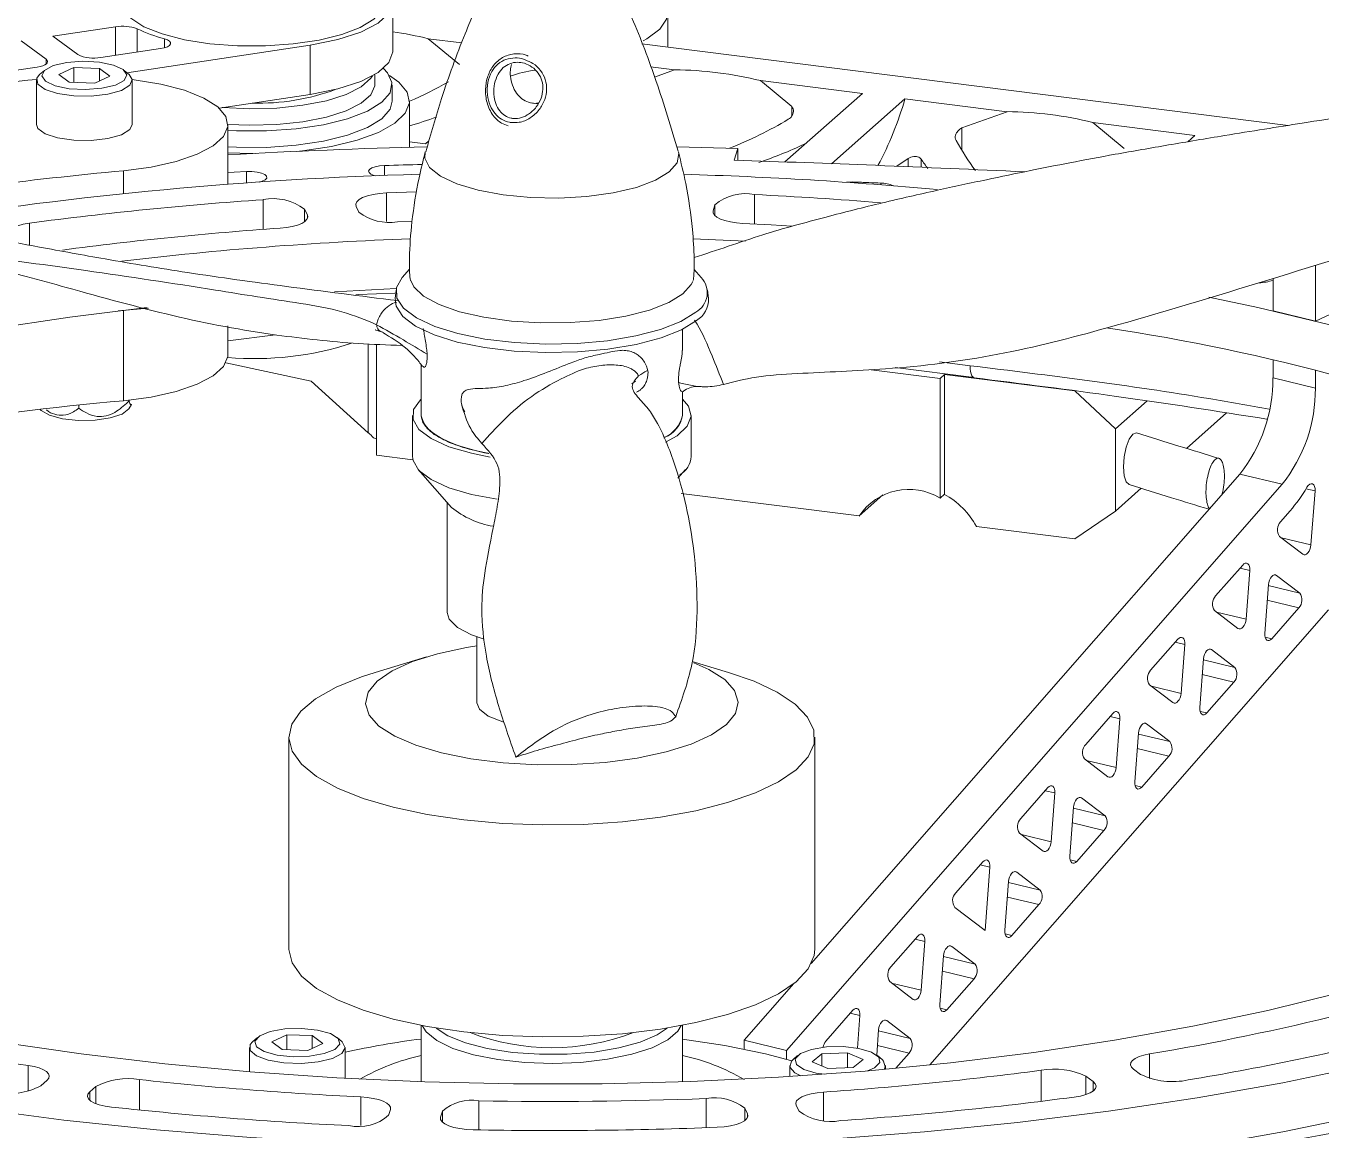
# Model space of a CAD drawing. Header units: millimetres. Extents: x 30 to 313, y 16 to 167.
# Drawn here: x 67.66 to 104.84, y 88.86 to 120.54 of the extents above; entities that cross this region are included whole.
import ezdxf

# ---------------------------------------------------------------- set-up
doc = ezdxf.new("R2010")
doc.units = ezdxf.units.MM

msp = doc.modelspace()

# ---------------------------------------------------------------- linework, layer by layer
at = {"color": 7, "linetype": 'Continuous', "lineweight": 15}
for p, q in [((78.187, 119.801), (78.187, 121.215)), ((86.086, 119.935), (86.086, 120.924)), ((68.434, 120.249), (70.234, 120.52)), ((68.235, 119.586), (67.522, 120.112)), ((69.146, 119.723), (68.434, 120.249)), ((79.208, 120.177), (80.171, 120.056)), ((79.208, 120.177), (80.104, 119.433)), ((69.808, 119.639), (71.522, 119.897)), ((75.822, 119.995), (70.556, 119.203)), ((75.822, 119.995), (75.822, 118.58)), ((85.341, 120.028), (103.892, 117.691)), ((66.721, 119.175), (67.984, 119.365)), ((85.592, 119.373), (86.281, 119.286)), ((68.188, 119.27), (68.048, 119.147)), ((69.03, 119.35), (68.599, 119.15)), ((68.599, 119.15), (68.903, 118.926)), ((69.03, 119.35), (69.766, 119.326)), ((69.03, 118.922), (69.03, 119.35)), ((70.07, 119.101), (69.638, 118.901)), ((70.07, 119.101), (69.766, 119.326)), ((69.766, 118.961), (69.766, 119.326)), ((70.62, 119.147), (70.48, 119.27)), ((77.671, 118.858), (77.671, 119.145)), ((85.705, 119.078), (86.281, 119.286)), ((67.959, 118.984), (67.959, 117.712)), ((69.638, 118.901), (68.903, 118.926)), ((70.709, 117.712), (70.709, 118.984)), ((78.171, 118.386), (78.171, 118.858)), ((88.749, 118.975), (91.678, 118.606)), ((88.749, 118.975), (89.646, 118.231)), ((75.822, 118.58), (73.205, 118.187)), ((78.671, 117.062), (78.671, 118.386)), ((89.448, 116.64), (91.678, 118.606)), ((90.782, 116.591), (92.894, 118.453)), ((92.894, 118.453), (95.823, 118.084)), ((94.529, 117.616), (95.823, 118.084)), ((73.459, 115.997), (73.459, 117.712)), ((98.29, 117.773), (101.219, 117.404)), ((98.29, 117.773), (99.187, 117.029)), ((78.671, 117.216), (79.131, 117.158)), ((79.131, 117.158), (79.229, 117.244)), ((89.997, 117.147), (90.04, 117.162)), ((101.011, 117.22), (101.219, 117.404)), ((86.353, 117.073), (88.095, 117.025)), ((87.995, 116.693), (88.095, 117.025)), ((88.095, 116.689), (88.095, 117.025)), ((92.66, 116.517), (92.984, 116.743)), ((74.44, 116.088), (74.369, 116.063)), ((77.684, 116.242), (77.651, 116.252)), ((78.007, 115.751), (78.874, 115.782)), ((75.737, 115.121), (75.657, 115.286)), ((77.218, 115.202), (77.137, 115.367)), ((87.39, 115.242), (87.44, 115.408)), ((78.321, 114.925), (78.741, 114.94)), ((88.316, 114.369), (86.818, 114.435)), ((78.67, 113.56), (78.463, 113.326)), ((87.046, 113.326), (86.841, 113.558)), ((104.677, 113.672), (104.677, 112.075)), ((103.46, 113.297), (103.46, 112.367)), ((78.291, 113.006), (76.521, 112.918)), ((78.285, 112.963), (78.257, 112.718)), ((87.252, 112.718), (87.221, 112.967)), ((104.677, 112.075), (106.283, 112.819)), ((70.307, 112.367), (71.179, 112.447)), ((70.455, 112.382), (70.307, 112.367)), ((70.455, 112.382), (71.049, 112.454)), ((70.455, 112.382), (70.455, 109.789)), ((103.46, 112.367), (104.677, 112.075)), ((73.459, 111.112), (73.459, 111.936)), ((74.827, 111.68), (73.459, 111.504)), ((86.505, 111.23), (86.505, 111.839)), ((86.505, 111.23), (86.505, 111.839)), ((86.505, 111.228), (86.505, 111.839)), ((77.718, 108.227), (77.718, 111.407)), ((73.398, 110.876), (75.843, 110.346)), ((79.005, 110.822), (79.005, 109.368)), ((79.005, 110.822), (79.005, 109.368)), ((79.005, 110.822), (79.005, 109.368)), ((103.46, 110.95), (103.46, 110.445)), ((93.9, 110.431), (91.927, 110.68)), ((92.612, 110.739), (94.88, 110.453)), ((94.024, 110.54), (93.9, 110.431)), ((94.024, 107.103), (94.024, 110.54)), ((97.766, 110.069), (94.024, 110.54)), ((103.46, 110.445), (104.677, 110.153)), ((104.677, 110.658), (104.677, 110.153)), ((75.843, 110.346), (77.485, 108.872)), ((85.052, 110.275), (85.157, 110.352)), ((93.9, 106.994), (93.9, 110.431)), ((97.766, 110.069), (97.777, 110.078)), ((98.935, 108.979), (97.766, 110.069)), ((70.623, 109.806), (70.623, 109.789)), ((86.505, 109.368), (86.505, 110.044)), ((86.505, 109.368), (86.505, 110.044)), ((86.505, 109.368), (86.505, 110.044)), ((98.935, 108.979), (99.845, 109.781)), ((69.176, 109.661), (69.176, 109.572)), ((70.612, 109.559), (70.692, 109.684)), ((78.755, 109.368), (78.755, 108.19)), ((86.755, 108.19), (86.755, 109.368)), ((100.975, 108.421), (102.127, 109.437)), ((98.935, 106.622), (98.935, 108.979)), ((77.718, 108.694), (77.638, 108.723)), ((78.765, 108.095), (77.718, 108.227)), ((78.918, 107.813), (79.877, 106.728)), ((86.375, 107.568), (86.592, 107.813)), ((102.505, 107.682), (90.203, 93.635)), ((102.505, 107.682), (103.722, 107.39)), ((91.579, 106.481), (86.468, 107.125)), ((103.722, 107.39), (89.495, 91.145)), ((93.9, 106.994), (94.024, 107.103)), ((98.935, 106.622), (99.676, 107.275)), ((104.55, 105.65), (104.667, 107.199)), ((79.755, 106.867), (79.755, 103.711)), ((91.579, 106.481), (92.263, 107.085)), ((97.766, 105.826), (98.935, 106.622)), ((103.949, 106.626), (103.677, 106.316)), ((97.766, 105.826), (94.943, 106.182)), ((103.645, 105.896), (104.317, 105.384)), ((102.589, 105.074), (101.812, 104.186)), ((102.685, 103.521), (102.791, 104.92)), ((103.222, 103.111), (103.328, 104.511)), ((103.561, 104.777), (104.232, 104.265)), ((93.608, 90.728), (105.048, 103.791)), ((101.78, 103.767), (102.452, 103.255)), ((103.423, 102.958), (104.2, 103.845)), ((80.605, 103.014), (80.605, 101.119)), ((100.724, 102.944), (99.947, 102.057)), ((100.82, 101.391), (100.926, 102.791)), ((101.696, 102.647), (102.367, 102.135)), ((79.161, 102.44), (77.683, 101.993)), ((87.827, 101.993), (86.782, 102.309)), ((101.357, 100.982), (101.463, 102.381)), ((99.916, 101.637), (100.587, 101.125)), ((101.558, 100.828), (102.335, 101.716)), ((98.859, 100.815), (98.082, 99.927)), ((98.955, 99.262), (99.061, 100.661)), ((99.831, 100.518), (100.502, 100.006)), ((75.205, 100.129), (75.205, 94.048)), ((90.305, 94.048), (90.305, 100.129)), ((99.492, 98.853), (99.598, 100.252)), ((98.051, 99.508), (98.722, 98.996)), ((99.694, 98.699), (100.471, 99.586)), ((96.995, 98.685), (96.218, 97.798)), ((97.09, 97.133), (97.196, 98.532)), ((97.966, 98.388), (98.637, 97.877)), ((97.627, 96.723), (97.733, 98.122)), ((97.829, 96.57), (98.606, 97.457)), ((96.186, 97.378), (96.857, 96.866)), ((95.13, 96.556), (94.353, 95.669)), ((95.194, 94.584), (95.331, 96.402)), ((95.762, 94.594), (95.868, 95.993)), ((96.101, 96.259), (96.773, 95.747)), ((94.321, 95.249), (95.194, 94.584)), ((95.964, 94.44), (96.741, 95.327)), ((93.265, 94.426), (92.488, 93.539)), ((93.36, 92.874), (93.466, 94.273)), ((94.236, 94.13), (94.908, 93.618)), ((93.898, 92.464), (94.003, 93.863)), ((89.699, 93.06), (88.277, 91.437)), ((92.456, 93.119), (93.127, 92.608)), ((94.099, 92.311), (94.876, 93.198)), ((91.4, 92.297), (90.623, 91.41)), ((79.005, 91.863), (79.005, 90.242)), ((86.505, 90.242), (86.505, 91.863)), ((91.531, 91.211), (91.601, 92.143)), ((92.372, 92), (93.043, 91.488)), ((74.303, 91.513), (74.163, 91.389)), ((74.713, 91.393), (75.145, 91.593)), ((75.88, 91.568), (75.145, 91.593)), ((75.145, 91.164), (75.145, 91.593)), ((75.88, 91.568), (76.184, 91.344)), ((75.88, 91.203), (75.88, 91.568)), ((76.735, 91.389), (76.595, 91.513)), ((92.084, 91.012), (92.138, 91.734)), ((74.074, 91.227), (74.074, 90.527)), ((74.713, 91.393), (75.017, 91.168)), ((75.017, 91.168), (75.753, 91.144)), ((76.184, 91.344), (75.753, 91.144)), ((76.824, 90.339), (76.824, 91.227)), ((88.277, 91.437), (89.495, 91.145)), ((88.277, 91.437), (88.277, 91.179)), ((89.495, 91.145), (89.495, 90.886)), ((89.645, 90.843), (88.886, 91.044)), ((89.813, 90.994), (89.673, 90.87)), ((90.51, 91.045), (90.227, 90.818)), ((90.227, 90.818), (90.676, 90.622)), ((90.51, 91.045), (91.243, 91.077)), ((90.51, 90.694), (90.51, 91.045)), ((91.692, 90.882), (91.243, 91.077)), ((91.243, 90.647), (91.243, 91.077)), ((91.692, 90.882), (91.409, 90.654)), ((92.246, 90.87), (92.105, 90.994)), ((92.628, 90.631), (93.011, 91.069)), ((89.584, 90.708), (89.584, 90.393)), ((91.409, 90.654), (90.676, 90.622)), ((92.334, 90.604), (92.334, 90.708)), ((98.087, 90.403), (98.293, 90.251)), ((99.454, 90.608), (99.66, 90.456)), ((68.264, 90.287), (68.087, 90.131)), ((69.667, 90.11), (69.49, 89.954)), ((78.12, 89.447), (78.07, 89.281)), ((79.613, 89.397), (79.563, 89.231)), ((88.292, 89.487), (88.373, 89.322)), ((89.773, 89.567), (89.853, 89.403))]:
    msp.add_line(p, q, dxfattribs=at)
at = {"color": 8, "linetype": 'Continuous', "lineweight": 15}
for p, q in [((70.234, 119.703), (70.234, 120.52)), ((70.852, 119.796), (70.852, 120.461)), ((71.632, 119.92), (71.632, 120.178)), ((68.235, 119.449), (68.235, 119.586)), ((89.646, 117.969), (89.646, 118.231)), ((94.529, 116.973), (94.529, 117.616)), ((89.997, 117.124), (89.997, 117.147)), ((70.455, 115.731), (70.455, 116.388)), ((77.948, 116.252), (77.948, 116.539)), ((92.984, 116.503), (92.984, 116.743)), ((93.356, 116.487), (93.356, 116.724)), ((73.99, 116.036), (73.99, 116.366)), ((91.429, 116.043), (91.429, 116.065)), ((92.197, 115.986), (92.197, 116.034)), ((78.007, 114.929), (78.007, 115.751)), ((88.578, 114.861), (88.578, 115.704)), ((74.465, 114.706), (74.465, 115.559)), ((75.657, 114.927), (75.657, 115.286)), ((87.44, 115.099), (87.44, 115.408)), ((75.737, 115.014), (75.737, 115.121)), ((87.39, 115.175), (87.39, 115.242)), ((67.759, 114.254), (67.759, 114.885)), ((77.485, 108.872), (77.485, 111.417)), ((93.887, 110.904), (94.766, 110.794)), ((104.406, 107.262), (104.667, 107.199)), ((103.7, 105.854), (104.55, 105.65)), ((102.513, 104.987), (102.791, 104.92)), ((103.497, 104.792), (103.561, 104.777)), ((103.325, 104.482), (104.232, 104.265)), ((103.294, 104.063), (104.2, 103.845)), ((101.836, 103.725), (102.685, 103.521)), ((103.23, 103.004), (103.423, 102.958)), ((100.648, 102.857), (100.926, 102.791)), ((101.633, 102.662), (101.696, 102.647)), ((101.461, 102.353), (102.367, 102.135)), ((101.429, 101.933), (102.335, 101.716)), ((99.971, 101.595), (100.82, 101.391)), ((101.365, 100.875), (101.558, 100.828)), ((98.783, 100.728), (99.061, 100.661)), ((99.768, 100.533), (99.831, 100.518)), ((99.596, 100.223), (100.502, 100.006)), ((99.564, 99.804), (100.471, 99.586)), ((98.106, 99.466), (98.955, 99.262)), ((96.918, 98.598), (97.196, 98.532)), ((99.5, 98.745), (99.694, 98.699)), ((97.903, 98.404), (97.966, 98.388)), ((97.731, 98.094), (98.637, 97.877)), ((97.699, 97.674), (98.606, 97.457)), ((96.241, 97.336), (97.09, 97.133)), ((95.054, 96.469), (95.331, 96.402)), ((97.635, 96.616), (97.829, 96.57)), ((95.866, 95.965), (96.773, 95.747)), ((96.038, 96.274), (96.101, 96.259)), ((95.834, 95.545), (96.741, 95.327)), ((95.77, 94.487), (95.964, 94.44)), ((93.189, 94.339), (93.466, 94.273)), ((94.173, 94.145), (94.236, 94.13)), ((94.001, 93.835), (94.908, 93.618)), ((93.969, 93.415), (94.876, 93.198)), ((92.511, 93.077), (93.36, 92.874)), ((93.905, 92.357), (94.099, 92.311)), ((91.324, 92.21), (91.601, 92.143)), ((92.308, 92.015), (92.372, 92)), ((92.136, 91.706), (93.043, 91.488)), ((92.105, 91.286), (93.011, 91.069)), ((99.914, 90.342), (99.914, 91.043)), ((67.724, 89.975), (67.724, 90.711)), ((96.805, 89.683), (96.805, 90.575)), ((98.087, 89.877), (98.087, 90.403)), ((69.667, 89.618), (69.667, 90.11)), ((70.914, 89.434), (70.914, 90.308)), ((98.293, 89.977), (98.293, 90.251)), ((69.49, 89.718), (69.49, 89.954)), ((77.27, 88.988), (77.27, 89.81)), ((80.663, 88.862), (80.663, 89.697)), ((87.189, 88.926), (87.189, 89.764)), ((90.554, 89.137), (90.554, 89.947)), ((79.613, 89.089), (79.613, 89.397)), ((88.292, 89.128), (88.292, 89.487)), ((88.373, 89.215), (88.373, 89.322)), ((79.563, 89.165), (79.563, 89.231))]:
    msp.add_line(p, q, dxfattribs=at)
at = {"color": 7, "linetype": 'Continuous', "lineweight": 15, "flags": 128}
for points in [[(75.822, 119.995), (76.61, 120.152), (77.271, 120.364), (77.77, 120.621), (78.081, 120.909), (78.187, 121.214), (78.083, 121.518), (77.921, 121.694)], [(85.375, 120.115), (85.48, 120.173), (85.852, 120.447), (86.052, 120.74), (86.072, 121.041), (85.912, 121.336), (85.577, 121.616)], [(77.921, 121.215), (77.866, 121.001), (77.641, 120.741), (77.254, 120.503), (76.724, 120.299), (76.073, 120.138), (75.334, 120.027), (74.54, 119.971), (73.73, 119.974), (72.939, 120.034), (72.207, 120.15), (71.566, 120.316), (71.047, 120.523), (70.674, 120.764), (70.465, 121.025), (70.421, 121.215)], [(71.632, 120.178), (71.72, 120.147), (71.781, 120.11), (71.812, 120.069), (71.812, 120.027), (71.78, 119.986), (71.718, 119.949), (71.63, 119.919), (71.522, 119.897)], [(75.822, 118.58), (76.61, 118.737), (77.271, 118.95), (77.77, 119.207), (78.081, 119.495), (78.187, 119.799), (78.187, 119.801)], [(67.984, 119.365), (68.069, 119.381), (68.143, 119.403), (68.203, 119.429), (68.247, 119.458), (68.272, 119.49), (68.279, 119.522), (68.266, 119.555), (68.235, 119.586)], [(70.451, 119.294), (70.173, 119.423), (69.768, 119.508), (69.296, 119.534), (68.831, 119.498), (68.442, 119.406), (68.189, 119.27), (68.11, 119.113), (68.218, 118.958), (68.495, 118.828), (68.901, 118.744), (69.372, 118.718), (69.838, 118.754), (70.227, 118.846), (70.48, 118.981), (70.559, 119.139), (70.451, 119.294)], [(68.048, 119.147), (67.971, 119.044), (67.998, 118.876), (68.206, 118.723), (68.566, 118.604), (69.03, 118.538), (69.535, 118.531), (70.013, 118.586), (70.399, 118.694), (70.641, 118.842), (70.707, 119.009), (70.62, 119.147)], [(70.707, 119.008), (70.761, 119.002), (71.534, 118.875), (72.212, 118.697), (72.763, 118.476), (73.165, 118.222), (73.399, 117.945), (73.456, 117.658), (73.333, 117.374), (73.035, 117.104), (72.575, 116.861), (71.973, 116.655), (71.256, 116.495), (70.455, 116.388)], [(77.608, 119.108), (77.563, 119.041), (77.285, 118.797), (76.852, 118.579), (76.284, 118.399), (75.61, 118.266), (74.864, 118.186), (74.083, 118.163), (73.307, 118.199), (73.291, 118.2)], [(77.921, 119.322), (78.036, 119.202), (78.167, 118.917), (78.112, 118.629), (77.873, 118.352), (77.46, 118.099), (76.894, 117.881), (76.2, 117.709), (75.412, 117.59), (74.565, 117.531), (73.7, 117.534), (73.459, 117.546)], [(78.091, 119.123), (78.362, 118.933), (78.606, 118.641), (78.669, 118.338), (78.547, 118.037), (78.247, 117.751), (77.779, 117.49), (77.164, 117.266), (76.427, 117.088), (75.597, 116.964), (75.417, 116.945)], [(77.671, 118.858), (77.67, 118.829), (77.563, 118.57), (77.285, 118.325), (76.852, 118.108), (76.284, 117.928), (75.61, 117.794), (74.864, 117.714), (74.083, 117.692), (73.459, 117.716)], [(78.171, 118.386), (78.112, 118.158), (77.873, 117.881), (77.46, 117.628), (76.894, 117.41), (76.2, 117.237), (75.412, 117.119), (74.565, 117.06), (73.7, 117.062), (73.459, 117.074)], [(82.158, 118.338), (82.294, 118.321), (82.358, 118.314)], [(67.959, 117.712), (67.998, 117.603), (68.206, 117.45), (68.566, 117.332), (69.03, 117.265), (69.535, 117.258), (70.013, 117.313), (70.399, 117.422), (70.641, 117.569), (70.709, 117.712)], [(74.247, 116.887), (73.798, 116.892), (73.459, 116.905)], [(86.125, 116.353), (85.729, 116.115), (85.184, 115.912), (84.517, 115.754), (83.762, 115.65), (82.956, 115.605), (82.14, 115.621), (81.355, 115.696), (80.64, 115.828), (80.031, 116.01), (79.559, 116.232), (79.247, 116.484), (79.111, 116.753), (79.121, 116.933)], [(77.948, 116.539), (77.809, 116.528), (77.685, 116.504), (77.587, 116.47), (77.521, 116.428), (77.495, 116.381), (77.509, 116.334), (77.562, 116.289), (77.651, 116.252)], [(73.459, 116.334), (73.632, 116.345), (73.99, 116.366)], [(73.99, 116.366), (74.145, 116.366), (74.293, 116.351), (74.42, 116.322), (74.514, 116.28), (74.566, 116.232), (74.57, 116.18), (74.526, 116.13), (74.44, 116.088)], [(78.007, 115.751), (77.81, 115.737), (77.626, 115.709), (77.462, 115.67), (77.325, 115.621), (77.221, 115.563), (77.153, 115.5), (77.125, 115.434), (77.137, 115.367)], [(74.956, 114.741), (75.137, 114.76), (75.305, 114.79), (75.453, 114.83), (75.575, 114.879), (75.667, 114.935), (75.726, 114.995), (75.75, 115.058), (75.737, 115.121)], [(88.24, 114.878), (88.055, 114.894), (87.882, 114.92), (87.727, 114.957), (87.597, 115.003), (87.494, 115.057), (87.424, 115.116), (87.389, 115.178), (87.39, 115.242)], [(67.759, 114.885), (67.58, 114.854), (67.423, 114.811), (67.296, 114.759), (67.202, 114.7), (67.145, 114.636), (67.129, 114.569), (67.153, 114.502), (67.217, 114.438)], [(88.24, 114.878), (89.048, 114.836), (89.642, 114.801)], [(86.887, 112.332), (86.457, 112.066), (85.875, 111.835), (85.166, 111.648), (84.358, 111.511), (83.484, 111.432), (82.581, 111.414), (81.684, 111.456), (80.832, 111.557), (80.058, 111.714), (79.394, 111.919), (78.869, 112.165), (78.502, 112.441), (78.309, 112.736), (78.299, 113.037), (78.463, 113.326)], [(86.518, 112.854), (86.11, 112.605), (85.557, 112.389), (84.88, 112.217), (84.111, 112.095), (83.283, 112.029), (82.431, 112.021), (81.594, 112.073), (80.808, 112.182), (80.106, 112.343), (79.52, 112.55), (79.076, 112.792), (78.792, 113.059), (78.696, 113.258)], [(86.8, 113.212), (86.76, 113.127), (86.518, 112.854)], [(77.129, 112.832), (77.198, 112.835), (78.249, 112.874)], [(86.911, 112.093), (86.478, 111.826), (85.893, 111.593), (85.18, 111.405), (84.367, 111.268), (83.489, 111.188), (82.58, 111.169), (81.678, 111.212), (80.821, 111.314), (80.042, 111.471), (79.375, 111.678), (78.846, 111.925), (78.477, 112.202), (78.284, 112.499), (78.257, 112.718)], [(116.028, 107.346), (114.901, 108.107), (113.616, 108.841), (112.182, 109.542), (110.604, 110.209), (108.89, 110.838), (107.049, 111.425), (105.09, 111.967), (103.022, 112.463), (101.62, 112.76)], [(71.141, 112.465), (68.921, 112.189), (66.599, 111.84), (64.355, 111.438), (62.201, 110.984), (60.147, 110.482), (58.203, 109.933), (56.379, 109.34), (54.683, 108.706), (53.124, 108.035), (51.71, 107.328), (50.446, 106.591), (49.34, 105.826), (48.397, 105.037), (47.621, 104.228), (47.017, 103.403), (46.586, 102.566), (46.332, 101.721), (46.317, 101.637)], [(70.455, 109.789), (71.256, 109.895), (71.973, 110.055), (72.575, 110.261), (73.035, 110.504), (73.333, 110.774), (73.456, 111.059), (73.459, 111.112)], [(80.985, 108.173), (80.447, 108.279), (79.799, 108.47), (79.289, 108.703), (78.941, 108.967), (78.771, 109.25), (78.787, 109.538), (78.989, 109.818), (79.005, 109.832)], [(86.505, 109.832), (86.677, 109.63), (86.754, 109.343), (86.644, 109.057), (86.352, 108.785), (86.015, 108.596)], [(70.612, 109.559), (70.608, 109.554), (70.418, 109.407), (70.081, 109.293), (69.643, 109.228), (69.164, 109.219), (68.708, 109.269), (68.336, 109.37), (68.099, 109.509), (68.071, 109.54)], [(79.005, 109.368), (79.055, 109.165), (79.272, 108.905), (79.653, 108.666), (80.178, 108.46), (80.824, 108.297), (80.936, 108.275)], [(79.005, 109.368), (79.02, 109.255), (79.181, 108.99), (79.509, 108.742), (79.989, 108.524), (80.597, 108.346), (80.917, 108.279)], [(79.005, 109.368), (79.006, 109.345), (79.108, 109.077), (79.382, 108.822), (79.813, 108.593), (80.382, 108.4), (80.946, 108.273)], [(99.542, 108.866), (99.536, 108.867), (99.435, 108.832), (99.333, 108.688), (99.247, 108.459), (99.19, 108.179), (99.17, 107.891), (99.19, 107.638), (99.247, 107.459), (99.328, 107.383)], [(81.186, 106.963), (80.447, 107.101), (79.799, 107.292), (79.289, 107.524), (78.941, 107.788), (78.771, 108.071), (78.755, 108.19)], [(104.432, 107.307), (104.47, 107.358), (104.512, 107.392), (104.554, 107.407), (104.594, 107.4), (104.628, 107.373), (104.653, 107.328), (104.666, 107.268), (104.667, 107.199)], [(104.55, 105.65), (104.54, 105.586), (104.521, 105.524), (104.494, 105.468), (104.461, 105.422), (104.425, 105.388), (104.387, 105.37), (104.35, 105.369), (104.317, 105.384)], [(102.589, 105.074), (102.626, 105.107), (102.664, 105.125), (102.701, 105.126), (102.734, 105.111), (102.761, 105.08), (102.78, 105.036), (102.79, 104.981), (102.791, 104.92)], [(103.561, 104.777), (103.528, 104.792), (103.491, 104.79), (103.453, 104.772), (103.416, 104.739), (103.383, 104.693), (103.356, 104.637), (103.337, 104.575), (103.328, 104.511)], [(80.812, 102.95), (80.452, 103.07), (80.046, 103.281), (79.811, 103.52), (79.755, 103.711)], [(102.452, 103.255), (102.485, 103.24), (102.522, 103.241), (102.56, 103.259), (102.597, 103.292), (102.629, 103.339), (102.656, 103.395), (102.675, 103.457), (102.685, 103.521)], [(100.724, 102.944), (100.761, 102.977), (100.799, 102.995), (100.836, 102.997), (100.869, 102.982), (100.896, 102.951), (100.915, 102.907), (100.926, 102.852), (100.926, 102.791)], [(103.423, 102.958), (103.386, 102.925), (103.348, 102.907), (103.312, 102.905), (103.278, 102.92), (103.251, 102.951), (103.232, 102.995), (103.222, 103.05), (103.222, 103.111)], [(80.605, 102.752), (80.307, 102.705), (79.475, 102.528), (78.754, 102.303), (78.17, 102.037), (77.741, 101.741), (77.484, 101.423), (77.405, 101.095), (77.509, 100.768), (77.792, 100.453), (78.244, 100.16), (78.849, 99.9), (79.587, 99.682), (80.434, 99.512), (81.359, 99.397), (82.332, 99.341), (83.319, 99.345), (84.287, 99.41), (85.203, 99.533), (86.035, 99.71), (86.756, 99.935), (87.34, 100.2), (87.769, 100.497), (88.026, 100.814), (88.104, 101.142), (88, 101.47), (87.718, 101.785), (87.266, 102.077), (86.837, 102.271)], [(101.696, 102.647), (101.663, 102.662), (101.626, 102.661), (101.588, 102.643), (101.551, 102.61), (101.518, 102.563), (101.491, 102.507), (101.472, 102.445), (101.463, 102.381)], [(77.683, 101.993), (77.293, 101.866), (76.561, 101.568), (75.975, 101.236), (75.547, 100.878), (75.289, 100.503), (75.205, 100.118), (75.298, 99.734), (75.566, 99.359), (76.003, 99.003), (76.598, 98.672), (77.337, 98.376), (78.203, 98.121), (79.176, 97.913), (80.233, 97.757), (81.348, 97.656), (82.497, 97.614), (83.652, 97.63), (84.786, 97.705), (85.872, 97.837), (86.885, 98.022), (87.802, 98.257), (88.6, 98.536), (89.261, 98.852), (89.769, 99.198), (90.113, 99.566), (90.285, 99.947), (90.28, 100.332), (90.099, 100.712), (89.746, 101.079), (89.229, 101.424), (88.56, 101.738), (87.827, 101.993)], [(100.82, 101.391), (100.81, 101.327), (100.791, 101.265), (100.765, 101.209), (100.732, 101.163), (100.695, 101.13), (100.657, 101.112), (100.62, 101.11), (100.587, 101.125)], [(80.605, 101.119), (80.677, 100.935), (80.932, 100.739), (81.349, 100.577), (81.357, 100.574)], [(98.859, 100.815), (98.896, 100.848), (98.934, 100.866), (98.971, 100.867), (99.004, 100.852), (99.031, 100.822), (99.051, 100.777), (99.061, 100.723), (99.061, 100.661)], [(101.558, 100.828), (101.522, 100.795), (101.483, 100.777), (101.447, 100.776), (101.414, 100.791), (101.386, 100.822), (101.367, 100.866), (101.357, 100.921), (101.357, 100.982)], [(99.831, 100.518), (99.798, 100.533), (99.761, 100.532), (99.723, 100.514), (99.686, 100.48), (99.653, 100.434), (99.626, 100.378), (99.608, 100.316), (99.598, 100.252)], [(96.977, 87.757), (98.739, 87.984), (101.281, 88.366), (103.742, 88.803), (106.11, 89.294), (108.375, 89.837), (110.527, 90.428), (112.557, 91.065), (114.455, 91.746), (116.213, 92.468), (117.824, 93.226), (119.281, 94.019), (120.576, 94.842), (121.705, 95.692), (122.662, 96.565), (123.442, 97.458), (124.044, 98.365), (124.464, 99.284)], [(98.955, 99.262), (98.945, 99.198), (98.927, 99.136), (98.9, 99.08), (98.867, 99.033), (98.83, 99), (98.792, 98.982), (98.755, 98.981), (98.722, 98.996)], [(96.995, 98.685), (97.031, 98.719), (97.069, 98.737), (97.106, 98.738), (97.139, 98.723), (97.167, 98.692), (97.186, 98.648), (97.196, 98.593), (97.196, 98.532)], [(99.694, 98.699), (99.657, 98.666), (99.619, 98.648), (99.582, 98.646), (99.549, 98.662), (99.522, 98.692), (99.502, 98.736), (99.492, 98.791), (99.492, 98.853)], [(97.966, 98.388), (97.933, 98.404), (97.896, 98.402), (97.858, 98.384), (97.821, 98.351), (97.788, 98.305), (97.762, 98.248), (97.743, 98.186), (97.733, 98.122)], [(97.09, 97.133), (97.081, 97.069), (97.062, 97.006), (97.035, 96.95), (97.002, 96.904), (96.965, 96.871), (96.927, 96.853), (96.89, 96.851), (96.857, 96.866)], [(97.829, 96.57), (97.792, 96.536), (97.754, 96.518), (97.717, 96.517), (97.684, 96.532), (97.657, 96.563), (97.637, 96.607), (97.627, 96.662), (97.627, 96.723)], [(95.331, 96.402), (95.331, 96.464), (95.321, 96.518), (95.302, 96.563), (95.275, 96.593), (95.241, 96.609), (95.205, 96.607), (95.166, 96.589), (95.13, 96.556)], [(96.101, 96.259), (96.068, 96.274), (96.031, 96.273), (95.993, 96.255), (95.956, 96.221), (95.924, 96.175), (95.897, 96.119), (95.878, 96.057), (95.868, 95.993)], [(93.466, 94.273), (93.466, 94.334), (93.456, 94.389), (93.437, 94.433), (93.41, 94.464), (93.377, 94.479), (93.34, 94.478), (93.302, 94.46), (93.265, 94.426)], [(95.964, 94.44), (95.927, 94.407), (95.889, 94.389), (95.852, 94.388), (95.819, 94.403), (95.792, 94.433), (95.773, 94.478), (95.763, 94.532), (95.762, 94.594)], [(94.236, 94.13), (94.203, 94.145), (94.166, 94.143), (94.128, 94.125), (94.092, 94.092), (94.059, 94.046), (94.032, 93.99), (94.013, 93.927), (94.003, 93.863)], [(75.205, 94.048), (75.205, 94.037), (75.298, 93.653), (75.566, 93.278), (76.003, 92.922), (76.598, 92.591), (77.337, 92.295), (78.203, 92.04), (79.176, 91.832), (80.233, 91.676), (81.348, 91.575), (82.497, 91.532), (83.652, 91.549), (84.786, 91.624), (85.872, 91.756), (86.885, 91.941), (87.802, 92.176), (88.6, 92.455), (89.261, 92.771), (89.769, 93.117), (90.113, 93.484), (90.285, 93.866), (90.305, 94.048)], [(66.91, 91.384), (69.243, 91.042), (71.641, 90.756), (74.093, 90.525), (76.587, 90.353), (79.112, 90.238), (81.654, 90.183), (84.202, 90.187), (86.743, 90.251), (89.264, 90.373), (91.753, 90.553), (94.199, 90.791), (96.589, 91.085), (98.911, 91.435), (101.155, 91.837), (103.309, 92.29), (105.363, 92.793)], [(93.36, 92.874), (93.351, 92.81), (93.332, 92.748), (93.305, 92.691), (93.272, 92.645), (93.235, 92.612), (93.197, 92.594), (93.16, 92.592), (93.127, 92.608)], [(91.4, 92.297), (91.437, 92.33), (91.475, 92.348), (91.512, 92.35), (91.545, 92.335), (91.572, 92.304), (91.591, 92.26), (91.601, 92.205), (91.601, 92.143)], [(94.099, 92.311), (94.062, 92.278), (94.024, 92.26), (93.987, 92.258), (93.954, 92.273), (93.927, 92.304), (93.908, 92.348), (93.898, 92.403), (93.898, 92.464)], [(86.473, 91.857), (86.376, 91.696), (86.083, 91.444), (85.633, 91.219), (85.049, 91.032), (84.358, 90.891), (83.592, 90.802), (82.786, 90.771), (81.979, 90.798), (81.209, 90.882), (80.511, 91.019), (79.917, 91.203), (79.457, 91.426), (79.15, 91.676), (79.037, 91.857)], [(92.372, 92), (92.338, 92.015), (92.302, 92.014), (92.263, 91.996), (92.227, 91.963), (92.194, 91.916), (92.167, 91.86), (92.148, 91.798), (92.138, 91.734)], [(75.571, 91.775), (75.095, 91.759), (74.673, 91.684), (74.369, 91.561), (74.23, 91.409), (74.276, 91.25), (74.5, 91.11), (74.869, 91.009), (75.326, 90.962), (75.802, 90.977), (76.224, 91.052), (76.528, 91.175), (76.668, 91.328), (76.622, 91.486), (76.397, 91.627), (76.028, 91.728), (75.571, 91.775)], [(79.439, 91.787), (79.772, 91.567), (80.276, 91.362), (80.903, 91.2), (81.623, 91.088), (82.401, 91.032), (83.195, 91.035), (83.968, 91.097), (84.68, 91.215), (85.296, 91.383), (85.784, 91.592), (86.071, 91.787)], [(88.886, 91.044), (87.721, 91.286), (86.505, 91.471)], [(74.163, 91.389), (74.099, 91.315), (74.095, 91.146), (74.274, 90.989), (74.612, 90.863), (75.062, 90.787), (75.565, 90.77), (76.052, 90.815), (76.458, 90.916), (76.727, 91.058), (76.824, 91.223), (76.735, 91.389)], [(91.932, 91.098), (91.573, 91.203), (91.121, 91.254), (90.644, 91.244), (90.215, 91.174), (89.899, 91.054), (89.745, 90.903), (89.776, 90.744), (89.987, 90.601), (90.346, 90.496), (90.584, 90.461)], [(89.673, 90.87), (89.634, 90.831), (89.591, 90.663), (89.733, 90.501), (89.906, 90.414)], [(91.819, 90.559), (92.02, 90.645), (92.174, 90.796), (92.143, 90.955), (91.932, 91.098)], [(92.296, 90.601), (92.329, 90.669), (92.279, 90.837), (92.246, 90.87)], [(99.914, 91.043), (99.753, 91.009), (99.615, 90.965), (99.503, 90.914), (99.423, 90.856), (99.377, 90.795), (99.367, 90.731), (99.393, 90.668), (99.454, 90.608)], [(66.149, 89.485), (68.745, 89.146), (71.404, 88.865), (74.112, 88.644), (76.859, 88.483), (79.631, 88.383), (82.418, 88.345), (85.205, 88.368), (87.982, 88.453), (90.736, 88.6), (93.455, 88.806), (96.127, 89.073), (98.739, 89.398), (101.281, 89.78), (103.742, 90.218), (106.11, 90.709)], [(67.724, 90.711), (67.891, 90.68), (68.038, 90.64), (68.159, 90.591), (68.249, 90.535), (68.307, 90.474), (68.329, 90.411), (68.314, 90.348), (68.264, 90.287)], [(97.751, 89.804), (97.93, 89.835), (98.086, 89.877), (98.214, 89.929), (98.308, 89.989), (98.364, 90.053), (98.381, 90.12), (98.356, 90.187), (98.293, 90.251)], [(70.113, 89.519), (69.929, 89.546), (69.765, 89.585), (69.628, 89.635), (69.523, 89.692), (69.455, 89.755), (69.426, 89.822), (69.438, 89.889), (69.49, 89.954)], [(77.27, 89.81), (77.454, 89.795), (77.628, 89.769), (77.782, 89.732), (77.913, 89.686), (78.016, 89.632), (78.086, 89.573), (78.121, 89.511), (78.12, 89.447)], [(90.554, 89.947), (90.372, 89.929), (90.205, 89.898), (90.057, 89.858), (89.935, 89.81), (89.843, 89.754), (89.784, 89.694), (89.76, 89.631), (89.773, 89.567)], [(87.503, 88.938), (87.7, 88.952), (87.884, 88.979), (88.048, 89.019), (88.185, 89.068), (88.289, 89.125), (88.357, 89.189), (88.385, 89.255), (88.373, 89.322)], [(80.502, 88.865), (80.303, 88.876), (80.114, 88.899), (79.944, 88.935), (79.798, 88.981), (79.683, 89.037), (79.604, 89.098), (79.563, 89.164), (79.563, 89.231)]]:
    msp.add_lwpolyline(points, dxfattribs=at)
at = {"color": 8, "linetype": 'Continuous', "lineweight": 15, "flags": 128}
for points in [[(86.388, 116.934), (86.399, 116.887), (86.352, 116.615), (86.125, 116.353)], [(94.88, 110.453), (94.875, 110.454), (94.844, 110.471), (94.817, 110.506), (94.795, 110.558), (94.779, 110.625), (94.769, 110.705), (94.766, 110.794)]]:
    msp.add_lwpolyline(points, dxfattribs=at)
at = {"color": 7, "linetype": 'Continuous', "lineweight": 15}
for centre, radius, start, end in [((70.436, 119.351), 1.186, 69.4463, 99.8232), ((72.756, 124.484), 4.45, 244.6723, 255.3738), ((76.957, 111.346), 9.113, 75.701, 82.2459), ((69.602, 120.676), 1.057, 244.4222, 281.1989), ((81.302, -20.292), 139.94, 95.4701, 97.10178), ((82.531, 116.627), 2.656, 95.3515, 111.3482), ((86.16, 108.374), 10.913, 76.2757, 89.3628), ((74.323, 124.822), 6.495, 268.4828, 290.1696), ((83.47, 121.157), 9.804, 331.9072, 343.9911), ((95.701, 107.172), 10.913, 76.2757, 89.3628), ((82.688, -40.486), 157.599, 91.28128, 93.35703), ((80.777, 5.188), 111.679, 95.30315, 99.50679), ((82.73, -37.99), 154.603, 91.37, 91.77237), ((82.123, 3.033), 113.299, 91.60322, 99.03441), ((82.947, -4.246), 120.587, 84.82567, 88.29373), ((91.37, 114.618), 1.448, 87.6685, 96.265), ((92.195, 115.128), 0.906, 66.2137, 89.8672), ((88.308, 114.408), 1.324, 78.2236, 130.9733), ((83.01, 0.372), 115.467, 85.43952, 87.23566), ((81.907, 7.77), 108.045, 93.94937, 97.5242), ((74.758, 114.098), 1.49, 52.8916, 101.3404), ((78.081, 116.304), 1.4, 231.9181, 279.868), ((81.959, 13.605), 101.379, 93.96113, 97.51244), ((82.365, 13.22), 101.282, 92.0721, 96.77748), ((86.584, 112.89), 0.635, 298.5051, 43.2628), ((102.894, 115.32), 2.156, 274.4512, 285.2181), ((86.565, 112.688), 0.689, 300.1875, 2.4818), ((90.551, 56.356), 56.113, 67.4772, 81.6713), ((74.235, 119.888), 8.891, 264.9511, 288.1559), ((99.08, 110.412), 4.379, 321.4343, 0.4314), ((100.298, 110.12), 4.379, 321.4343, 0.4314), ((80.042, 4.532), 105.693, 95.20385, 101.8924), ((85.628, 109.553), 0.896, 292.4315, 348.1033), ((85.685, 109.511), 0.832, 291.8504, 350.1139), ((85.707, 109.497), 0.808, 291.8563, 350.8658), ((86.096, 108.232), 0.66, 299.9751, 356.3111), ((93.008, 105.523), 1.72, 58.7354, 146.1693), ((92.96, 105.122), 2.248, 28.1135, 61.7422), ((100.636, 109.492), 4.38, 319.1285, 330.0693), ((81.485, 108.672), 2.522, 230.3983, 260.4863), ((103.922, 106.086), 0.336, 136.8754, 214.48), ((102.057, 103.957), 0.336, 136.8754, 214.48), ((103.955, 104.075), 0.336, 316.8754, 34.48), ((100.192, 101.827), 0.336, 136.8754, 214.48), ((102.09, 101.945), 0.336, 316.8754, 34.48), ((98.328, 99.698), 0.336, 136.8754, 214.48), ((100.225, 99.816), 0.336, 316.8754, 34.48), ((96.463, 97.568), 0.336, 136.8754, 214.48), ((98.361, 97.686), 0.336, 316.8754, 34.48), ((94.598, 95.439), 0.336, 136.8754, 214.48), ((96.496, 95.557), 0.336, 316.8754, 34.48), ((92.733, 93.31), 0.336, 136.8754, 214.48), ((94.631, 93.428), 0.336, 316.8754, 34.48), ((87.655, 164.438), 74.412, 279.48233, 283.84735), ((79.569, 173.677), 83.807, 258.74564, 261.87475), ((81.822, 68.912), 22.735, 97.1185, 102.7008), ((82.755, 97.76), 6.54, 248.9698, 291.0302), ((92.766, 91.298), 0.336, 316.8754, 34.48), ((87.977, 168.52), 79.305, 279.46787, 283.86181), ((90.931, 91.162), 0.395, 141.094, 169.4939), ((80.447, 84.678), 6.485, 102.8488, 119.5858), ((85.135, 84.868), 6.284, 59.9902, 77.4046), ((83.551, 191.084), 101.379, 273.96113, 277.51244), ((97.182, 88.526), 2.084, 64.2492, 100.3998), ((100.578, 92.388), 2.139, 244.5758, 281.9909), ((67.158, 91.904), 2.002, 258.448, 297.6607), ((70.578, 88.403), 1.934, 80.0092, 118.105), ((82.362, 195.614), 105.926, 263.79535, 267.24421), ((80.441, 88.483), 1.234, 79.6621, 132.1823), ((82.754, 203.314), 113.636, 268.94537, 272.23632), ((87.429, 88.385), 1.4, 51.9181, 99.868), ((83.603, 196.919), 108.045, 273.94937, 277.5242), ((82.852, 202.418), 115.52, 258.00393, 276.01802), ((82.337, 201.748), 112.892, 263.78393, 267.25563), ((77.202, 90.281), 1.324, 258.2236, 310.9733), ((90.752, 90.591), 1.49, 232.8916, 281.3404), ((82.754, 209.954), 121.109, 268.93447, 272.24721), ((85.83, 190.623), 103.67, 276.36455, 281.9237)]:
    msp.add_arc(centre, radius, start, end, dxfattribs=at)
for centre, major_axis, ratio, start_param, end_param in [((75.744, 123.482), (7.937, 2.444), 0.699056, 4.869251, 5.021348), ((77.199, 123.299), (7.937, 2.444), 0.699056, 4.682712, 4.780569), ((85.285, 122.28), (7.937, 2.444), 0.699056, 4.822046, 5.052656), ((86.74, 122.097), (7.937, 2.444), 0.699056, 4.743979, 4.913133), ((96.282, 120.895), (-1.988, 6.457), 0.476834, 2.015928, 2.186664), ((94.826, 121.078), (-1.988, 6.457), 0.476834, 2.15545, 2.214078), ((76.94, 108.718), (0.965, -0.668), 0.391657, 1.062681, 1.258317)]:
    msp.add_ellipse(centre, major_axis=major_axis, ratio=ratio, start_param=start_param, end_param=end_param, dxfattribs=at)
for points, knots in [([(100.911, 126.699), (102.019, 126.436), (104.334, 125.888), (107.988, 125.067), (111.902, 124.228), (115.992, 123.402), (120.168, 122.618), (124.064, 121.953), (127.609, 121.415), (130.745, 121.001), (133.744, 120.677), (136.563, 120.462), (139.174, 120.351), (140.821, 120.402), (141.598, 120.426)], [0, 0, 0, 0, 0.089484, 0.18707, 0.290094, 0.395921, 0.501963, 0.605703, 0.684032, 0.75837, 0.827741, 0.891359, 0.948752, 1, 1, 1, 1]), ([(82.755, 124.009), (82.689, 124.001), (82.582, 123.989), (82.394, 123.898), (82.142, 123.708), (81.791, 123.307), (81.347, 122.634), (80.812, 121.614), (80.198, 120.19), (79.608, 118.591), (79.282, 117.445), (79.137, 116.934)], [0, 0, 0, 0, 0.023051, 0.037267, 0.074212, 0.136938, 0.2321, 0.371039, 0.561928, 0.804959, 1, 1, 1, 1]), ([(86.38, 116.951), (86.18, 117.62), (85.792, 118.917), (85.131, 120.644), (84.506, 122.008), (83.974, 122.944), (83.546, 123.523), (83.224, 123.831), (82.995, 123.961), (82.856, 124.004), (82.781, 124.008), (82.755, 124.009)], [0, 0, 0, 0, 0.257242, 0.499026, 0.683674, 0.812289, 0.896443, 0.94902, 0.973743, 0.990969, 1, 1, 1, 1]), ([(82.073, 119.678), (82.057, 119.687), (81.931, 119.754), (81.663, 119.757), (81.331, 119.661), (81.069, 119.428), (80.903, 119.108), (80.835, 118.732), (80.877, 118.329), (81.04, 117.983), (81.268, 117.757), (81.437, 117.702), (81.502, 117.681)], [0, 0, 0, 0, 0.0175682, 0.131977, 0.2459294, 0.3568589, 0.4654391, 0.5769992, 0.6987496, 0.8305018, 0.9340993, 1, 1, 1, 1]), ([(81.581, 117.773), (81.567, 117.775), (81.472, 117.79), (81.305, 117.857), (81.113, 118.024), (80.969, 118.265), (80.89, 118.575), (80.902, 118.921), (81.013, 119.236), (81.198, 119.463), (81.433, 119.599), (81.688, 119.634), (81.884, 119.622), (81.975, 119.577), (81.99, 119.57)], [0, 0, 0, 0, 0.014975, 0.100159, 0.185884, 0.280414, 0.387131, 0.501005, 0.609145, 0.706731, 0.801424, 0.899016, 0.98379, 1, 1, 1, 1]), ([(81.627, 117.891), (81.692, 117.889), (81.838, 117.884), (81.993, 117.951), (82.16, 118.056), (82.316, 118.205), (82.455, 118.457), (82.511, 118.719), (82.484, 118.973), (82.373, 119.201), (82.192, 119.377), (81.98, 119.479), (81.758, 119.512), (81.546, 119.474), (81.352, 119.356), (81.197, 119.157), (81.099, 118.885), (81.08, 118.587), (81.135, 118.319), (81.246, 118.109), (81.399, 117.964), (81.537, 117.905), (81.615, 117.893), (81.627, 117.891)], [0, 0, 0, 0, 0.042157, 0.093203, 0.101192, 0.163639, 0.221888, 0.274504, 0.324565, 0.375027, 0.425987, 0.476899, 0.520391, 0.570688, 0.620166, 0.67214, 0.730876, 0.793395, 0.851759, 0.902684, 0.947969, 0.992246, 1, 1, 1, 1]), ([(82.374, 118.34), (82.374, 118.34), (82.299, 118.31), (82.14, 118.332), (81.936, 118.41), (81.768, 118.565), (81.64, 118.777), (81.569, 119.029), (81.555, 119.265), (81.587, 119.383), (81.601, 119.434)], [0, 0, 0, 0, 0.000894, 0.150024, 0.286263, 0.424488, 0.575833, 0.73659, 0.884436, 1, 1, 1, 1]), ([(110.013, 118.576), (109.189, 118.467), (107.719, 118.274), (105.823, 117.993), (104.383, 117.77), (103.19, 117.58), (101.908, 117.372), (100.474, 117.133), (98.991, 116.874), (97.673, 116.63), (96.452, 116.385), (95.182, 116.123), (93.761, 115.818), (92.218, 115.467), (90.55, 115.044), (89.043, 114.638), (87.839, 114.224), (87.169, 114.004), (86.839, 113.895)], [0, 0, 0, 0, 0.09666, 0.172431, 0.227493, 0.271714, 0.319283, 0.386768, 0.451847, 0.50868, 0.558785, 0.614727, 0.677066, 0.747557, 0.820777, 0.904754, 0.953131, 1, 1, 1, 1]), ([(89.646, 118.231), (89.66, 118.209), (89.689, 118.166), (89.695, 118.082), (89.671, 117.994), (89.617, 117.916), (89.565, 117.88), (89.544, 117.865)], [0, 0, 0, 0, 0.194273, 0.38755, 0.610511, 0.848003, 1, 1, 1, 1]), ([(94.359, 117.259), (94.349, 117.283), (94.33, 117.33), (94.343, 117.415), (94.386, 117.502), (94.453, 117.574), (94.509, 117.605), (94.529, 117.616)], [0, 0, 0, 0, 0.200353, 0.399878, 0.624656, 0.862193, 1, 1, 1, 1]), ([(78.328, 112.661), (77.258, 112.795), (75.203, 113.054), (72.438, 113.433), (70.073, 113.827), (68.166, 114.174), (66.668, 114.461), (65.489, 114.693), (64.508, 114.888), (63.672, 115.054), (62.754, 115.238), (61.595, 115.471), (60.081, 115.778), (58.192, 116.162), (55.932, 116.624), (54.308, 116.968), (53.436, 117.154)], [0, 0, 0, 0, 0.1194224, 0.2293033, 0.3220015, 0.3973766, 0.4565368, 0.5092242, 0.5460538, 0.5805677, 0.614904, 0.6620508, 0.7241787, 0.8012506, 0.8932126, 1, 1, 1, 1]), ([(79.12, 116.927), (79.058, 116.679), (78.895, 116.019), (78.734, 115.002), (78.667, 114.105), (78.666, 113.599), (78.674, 113.424), (78.678, 113.364), (78.684, 113.314), (78.69, 113.281), (78.697, 113.253), (78.701, 113.24)], [0, 0, 0, 0, 0.198465, 0.528846, 0.796979, 0.892528, 0.915638, 0.926846, 0.939997, 0.973711, 1, 1, 1, 1]), ([(86.809, 113.24), (86.815, 113.263), (86.824, 113.293), (86.831, 113.358), (86.835, 113.404), (86.838, 113.467), (86.843, 113.619), (86.843, 114.041), (86.789, 114.869), (86.642, 115.897), (86.464, 116.626), (86.39, 116.927)], [0, 0, 0, 0, 0.057048, 0.071952, 0.082716, 0.094739, 0.119396, 0.196951, 0.415949, 0.759537, 1, 1, 1, 1]), ([(92.984, 116.743), (93.008, 116.756), (93.057, 116.783), (93.143, 116.802), (93.224, 116.801), (93.292, 116.78), (93.335, 116.752), (93.351, 116.731), (93.356, 116.724)], [0, 0, 0, 0, 0.19495, 0.390422, 0.573291, 0.745437, 0.918168, 1, 1, 1, 1]), ([(87.995, 116.693), (89.346, 116.646), (92.128, 116.548), (94.9, 116.422), (96.326, 116.358)], [0, 0, 0, 0, 0.4857618, 1, 1, 1, 1]), ([(77.727, 111.97), (77.41, 112.103), (76.775, 112.37), (75.537, 112.59), (74.305, 112.767), (72.241, 113.105), (68.398, 113.68), (63.739, 114.269), (59.152, 114.955), (55.503, 115.588), (53.232, 116.106), (52.096, 116.365)], [0, 0, 0, 0, 0.043672, 0.087613, 0.131715, 0.175677, 0.313691, 0.560317, 0.707027, 0.853452, 1, 1, 1, 1]), ([(112.299, 116.02), (110.823, 115.566), (107.872, 114.657), (103.356, 113.264), (99.256, 112.006), (95.575, 111.053), (92.989, 110.728), (91.055, 110.628), (89.798, 110.572), (88.574, 110.49), (87.981, 110.331), (87.685, 110.252)], [0, 0, 0, 0, 0.186679, 0.373326, 0.559892, 0.682822, 0.805943, 0.854499, 0.903131, 0.951576, 1, 1, 1, 1]), ([(91.429, 116.065), (91.572, 116.059), (91.828, 116.049), (92.084, 116.039), (92.197, 116.034)], [0, 0, 0, 0, 0.558057, 1, 1, 1, 1]), ([(66.501, 113.674), (67.275, 113.462), (69.1, 112.965), (71.892, 112.183), (74.265, 111.735), (76.018, 111.531), (77.178, 111.418), (78.029, 111.389), (78.453, 111.375)], [0, 0, 0, 0, 0.187947, 0.44291, 0.698271, 0.798977, 0.899843, 1, 1, 1, 1]), ([(77.727, 111.97), (77.976, 111.83), (78.429, 111.577), (78.945, 111.262), (79.177, 111.121)], [0, 0, 0, 0, 0.551094, 1, 1, 1, 1]), ([(77.901, 111.758), (77.883, 111.761), (77.831, 111.771), (77.777, 111.82), (77.742, 111.884), (77.729, 111.923), (77.727, 111.955), (77.727, 111.97)], [0, 0, 0, 0, 0.233192, 0.683967, 0.80268, 0.906411, 1, 1, 1, 1]), ([(77.691, 111.82), (77.688, 111.821), (77.68, 111.822), (77.742, 111.808), (77.824, 111.777), (77.867, 111.761)], [0, 0, 0, 0, 0.145748, 0.55265, 1, 1, 1, 1]), ([(77.902, 111.745), (78.124, 111.613), (78.489, 111.396), (78.865, 111.018), (79.012, 110.814), (79.044, 110.769)], [0, 0, 0, 0, 0.545951, 0.89854, 1, 1, 1, 1]), ([(79.066, 111.861), (79.075, 111.807), (79.105, 111.64), (79.152, 111.374), (79.171, 111.176), (79.177, 111.121)], [0, 0, 0, 0, 0.257537, 0.791171, 1, 1, 1, 1]), ([(80.158, 109.705), (80.155, 109.735), (80.15, 109.796), (80.155, 109.874), (80.167, 109.937), (80.185, 109.985), (80.21, 110.026), (80.246, 110.062), (80.293, 110.091), (80.413, 110.133), (80.626, 110.138), (80.987, 110.147), (81.433, 110.212), (81.997, 110.37), (82.626, 110.6), (83.209, 110.846), (83.711, 111.026), (84.085, 111.112), (84.419, 111.185), (84.675, 111.238), (84.881, 111.235), (85.037, 111.202), (85.177, 111.14), (85.298, 111.051), (85.398, 110.931), (85.475, 110.799), (85.504, 110.695), (85.516, 110.649)], [0, 0, 0, 0, 0.0136598, 0.0276191, 0.036369, 0.0453476, 0.0541085, 0.0631419, 0.0753208, 0.087824, 0.140132, 0.1935061, 0.2761501, 0.3610363, 0.4662059, 0.5744153, 0.6350208, 0.6974919, 0.7453812, 0.793926, 0.8234145, 0.8538025, 0.8832871, 0.913566, 0.9442297, 0.9757476, 1, 1, 1, 1]), ([(86.396, 110.308), (86.395, 110.366), (86.393, 110.462), (86.404, 110.61), (86.424, 110.742), (86.48, 110.984), (86.491, 111.12), (86.5, 111.228)], [0, 0, 0, 0, 0.149688, 0.245739, 0.342112, 0.475896, 1, 1, 1, 1]), ([(79.177, 111.121), (79.177, 111.055), (79.176, 110.943), (79.154, 110.823), (79.122, 110.755), (79.084, 110.736), (79.066, 110.766), (79.058, 110.779)], [0, 0, 0, 0, 0.2410936, 0.4109794, 0.5806542, 0.808974, 1, 1, 1, 1]), ([(80.749, 108.564), (80.951, 108.788), (81.389, 109.272), (82.134, 109.924), (82.943, 110.385), (83.609, 110.699), (84.152, 110.812), (84.59, 110.827), (84.91, 110.776), (85.085, 110.676), (85.183, 110.612), (85.223, 110.544), (85.246, 110.505)], [0, 0, 0, 0, 0.171495, 0.372041, 0.555591, 0.691074, 0.780451, 0.860457, 0.934364, 0.954494, 0.974406, 1, 1, 1, 1]), ([(85.246, 110.505), (85.155, 110.403), (84.974, 110.198), (85.247, 109.861), (85.573, 109.516), (85.946, 108.877), (86.473, 107.538), (86.863, 105.661), (86.954, 103.752), (86.844, 102.215), (86.489, 101.217), (86.311, 100.717)], [0, 0, 0, 0, 0.043672, 0.087613, 0.131715, 0.175677, 0.313691, 0.560317, 0.707027, 0.853452, 1, 1, 1, 1]), ([(85.516, 110.649), (85.517, 110.617), (85.518, 110.552), (85.506, 110.461), (85.485, 110.379), (85.459, 110.311), (85.425, 110.247), (85.381, 110.183), (85.324, 110.123), (85.258, 110.07), (85.211, 110.046), (85.189, 110.035)], [0, 0, 0, 0, 0.13031, 0.264522, 0.356329, 0.450917, 0.542713, 0.636987, 0.760421, 0.887311, 1, 1, 1, 1]), ([(85.246, 110.505), (85.334, 110.56), (85.494, 110.66), (85.509, 110.653), (85.516, 110.649)], [0, 0, 0, 0, 0.5510939, 1, 1, 1, 1]), ([(94.88, 110.446), (96.242, 110.276), (99.045, 109.924), (101.846, 109.487), (103.285, 109.262)], [0, 0, 0, 0, 0.486086, 1, 1, 1, 1]), ([(86.48, 110.055), (86.47, 110.06), (86.449, 110.068), (86.414, 110.173), (86.401, 110.272), (86.396, 110.308)], [0, 0, 0, 0, 0.383819, 0.780177, 1, 1, 1, 1]), ([(86.396, 110.308), (86.659, 110.249), (87.122, 110.144), (87.515, 110.22), (87.685, 110.252)], [0, 0, 0, 0, 0.568128, 1, 1, 1, 1]), ([(86.493, 110.036), (86.549, 110.075), (86.662, 110.156), (86.854, 110.201), (86.982, 110.198), (87.04, 110.197)], [0, 0, 0, 0, 0.344247, 0.70302, 1, 1, 1, 1]), ([(69.176, 109.572), (69.247, 109.524), (69.406, 109.418), (69.671, 109.325), (69.961, 109.338), (70.274, 109.471), (70.485, 109.65), (70.61, 109.777), (70.623, 109.789)], [0, 0, 0, 0, 0.167733, 0.376917, 0.537013, 0.696988, 0.969137, 1, 1, 1, 1]), ([(70.623, 109.789), (70.637, 109.728), (70.657, 109.643), (70.681, 109.678), (70.687, 109.688)], [0, 0, 0, 0, 0.726226, 1, 1, 1, 1]), ([(80.158, 109.705), (80.233, 109.451), (80.364, 109.003), (80.633, 108.696), (80.749, 108.564)], [0, 0, 0, 0, 0.568128, 1, 1, 1, 1]), ([(80.256, 109.471), (80.238, 109.503), (80.197, 109.576), (80.172, 109.658), (80.158, 109.705)], [0, 0, 0, 0, 0.425527, 1, 1, 1, 1]), ([(68.244, 109.53), (68.245, 109.528), (68.315, 109.459), (68.488, 109.388), (68.758, 109.355), (68.989, 109.443), (69.125, 109.537), (69.176, 109.572)], [0, 0, 0, 0, 0.006791, 0.246291, 0.486975, 0.805615, 1, 1, 1, 1]), ([(101.927, 108.129), (101.536, 108.248), (100.739, 108.493), (99.946, 108.74), (99.542, 108.866)], [0, 0, 0, 0, 0.48978, 1, 1, 1, 1]), ([(81.722, 99.559), (81.548, 100.057), (81.199, 101.054), (80.84, 102.476), (80.715, 103.657), (80.796, 104.782), (81.01, 105.828), (81.194, 106.738), (81.28, 107.357), (81.26, 107.993), (80.919, 108.374), (80.749, 108.564)], [0, 0, 0, 0, 0.186679, 0.373326, 0.559892, 0.682822, 0.805943, 0.854499, 0.903131, 0.951576, 1, 1, 1, 1]), ([(101.639, 106.694), (101.638, 106.695), (101.61, 106.711), (101.572, 106.817), (101.536, 107.003), (101.531, 107.243), (101.557, 107.498), (101.61, 107.741), (101.684, 107.945), (101.771, 108.086), (101.861, 108.15), (101.944, 108.129), (102.011, 108.025), (102.055, 107.851), (102.07, 107.623), (102.052, 107.373), (102.025, 107.189), (101.999, 107.11), (101.997, 107.102)], [0, 0, 0, 0, 0.0041841, 0.0748522, 0.1456787, 0.2165293, 0.2872596, 0.3577778, 0.4280837, 0.4982691, 0.5684779, 0.6388453, 0.7094392, 0.7802291, 0.8510961, 0.921885, 0.9924743, 1, 1, 1, 1]), ([(99.328, 107.383), (99.733, 107.257), (100.496, 107.019), (101.264, 106.785), (101.623, 106.675)], [0, 0, 0, 0, 0.5319518, 1, 1, 1, 1]), ([(81.722, 99.559), (82.092, 99.843), (82.801, 100.387), (83.854, 100.809), (84.727, 100.988), (85.382, 101.045), (85.891, 101.011), (86.207, 100.883), (86.277, 100.771), (86.311, 100.717)], [0, 0, 0, 0, 0.278675, 0.533434, 0.662078, 0.804197, 0.919776, 0.961624, 1, 1, 1, 1]), ([(81.722, 99.559), (81.87, 99.608), (82.235, 99.73), (82.838, 99.894), (83.498, 100.07), (84.097, 100.214), (84.639, 100.32), (85.159, 100.407), (85.608, 100.46), (85.949, 100.517), (86.169, 100.579), (86.266, 100.673), (86.311, 100.717)], [0, 0, 0, 0, 0.098406, 0.242518, 0.393561, 0.528792, 0.630702, 0.740963, 0.860332, 0.914351, 0.96005, 1, 1, 1, 1])]:
    msp.add_open_spline(points, degree=3, knots=knots, dxfattribs=at)
at = {"color": 8, "linetype": 'Continuous', "lineweight": 15}
for points, knots in [([(81.99, 119.57), (82.067, 119.54), (82.234, 119.474), (82.443, 119.274), (82.583, 119.011), (82.622, 118.716), (82.562, 118.414), (82.4, 118.123), (82.144, 117.889), (81.849, 117.762), (81.66, 117.769), (81.581, 117.773)], [0, 0, 0, 0, 0.094053, 0.20506, 0.312885, 0.417973, 0.527298, 0.648412, 0.780105, 0.907377, 1, 1, 1, 1]), ([(78.301, 112.611), (78.277, 112.607), (78.188, 112.593), (78.033, 112.49), (77.884, 112.344), (77.802, 112.191), (77.756, 112.096), (77.737, 112.015), (77.727, 111.97)], [0, 0, 0, 0, 0.1151487, 0.4375974, 0.7354666, 0.8165958, 0.89685, 1, 1, 1, 1]), ([(87.685, 110.252), (87.577, 110.529), (87.342, 111.128), (87.066, 111.764), (86.877, 112.065), (86.853, 112.103)], [0, 0, 0, 0, 0.427906, 0.9283, 1, 1, 1, 1]), ([(94.766, 110.794), (97.051, 110.513), (99.916, 110.161), (102.776, 109.65), (103.353, 109.547)], [0, 0, 0, 0, 0.798037, 1, 1, 1, 1])]:
    msp.add_open_spline(points, degree=3, knots=knots, dxfattribs=at)

doc.saveas('drawing.dxf')
